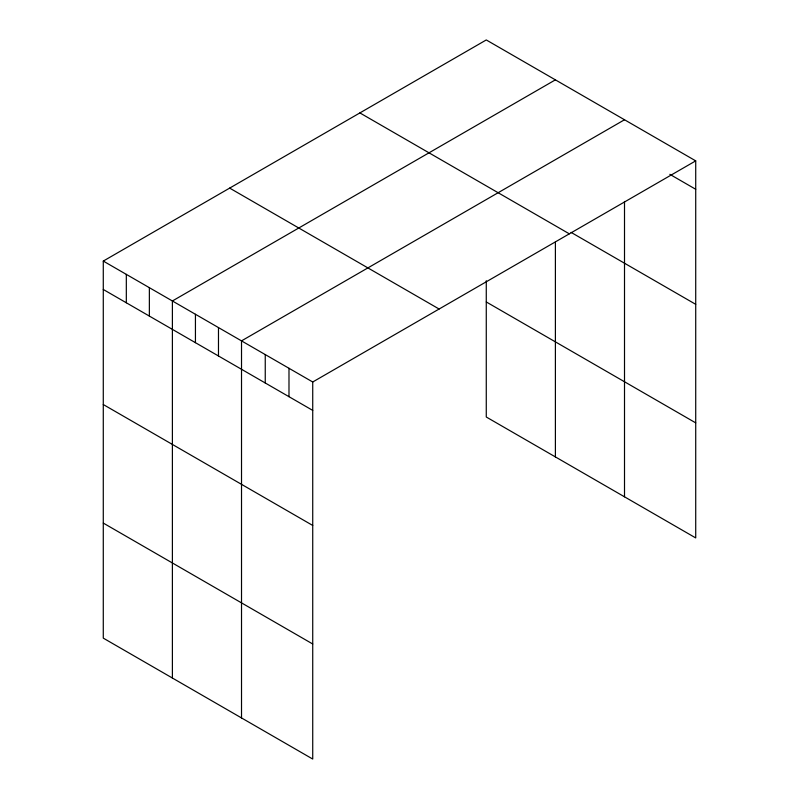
<?xml version="1.0" encoding="UTF-8"?>
<svg xmlns="http://www.w3.org/2000/svg" width="799" height="799" viewBox="0 0 799 799"><rect width="100%" height="100%" fill="white"/><g stroke="black" fill="none" stroke-linecap="round" stroke-linejoin="round"><path stroke-width="1.2" d="M103.281 261.073L312.729 381.992L312.729 759.05L103.281 638.131L103.281 261.073L486.271 39.95L695.719 160.869L695.719 537.927L486.271 417.008L486.271 280.739M555.395 79.85L172.394 300.973L172.394 678.031M624.508 119.76L241.518 340.873L241.518 717.941M312.729 381.992L695.719 160.869M669.822 174.322L695.719 189.273M571.095 232.389L695.719 304.329M359.89 112.919L569.327 233.837M486.271 301.952L695.719 422.871M229.673 188.105L439.11 309.023M103.281 289.478L312.729 410.396M103.281 404.534L312.729 525.452M103.281 523.075L312.729 643.994M624.508 201.448L624.508 496.818M555.395 242.037L555.395 456.918M288.988 368.289L288.988 396.694M265.248 354.586L265.248 382.991M218.477 327.58L218.477 355.984M195.435 314.277L195.435 342.681M149.363 287.67L149.363 316.074M126.322 274.367L126.322 302.781"/></g></svg>
